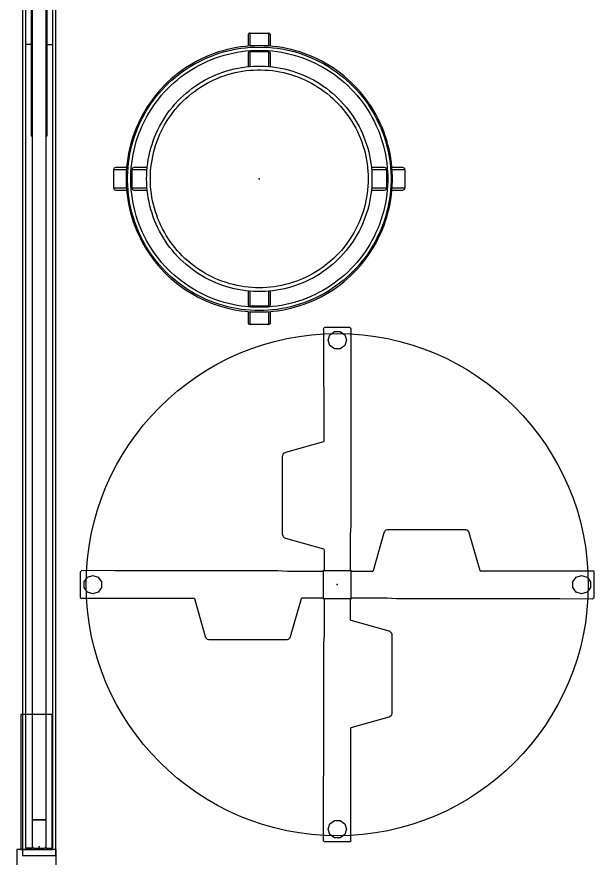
# Model space of a CAD drawing. Header units: inches. Extents: x 0 to 1034, y 3 to 471.
# Drawn here: x 0.1 to 34.6, y 212 to 262.2 of the extents above; entities that cross this region are included whole.
import ezdxf

# ---------------------------------------------------------------- set-up
doc = ezdxf.new("R2010")
doc.units = ezdxf.units.IN
doc.header["$MEASUREMENT"] = 0
for name, color, linetype in [('SEAT', 5, 'Continuous'), ('STRUCTURE', 7, 'Continuous'), ('TABLE', 6, 'Continuous'), ('TILE', 3, 'Continuous')]:
    doc.layers.add(name, color=color, linetype=linetype)

# ---------------------------------------------------------------- blocks, each defined once
blk = doc.blocks.new('7mn400_pnws16honbeype_0p')
at = {"layer": 'STRUCTURE'}
for p, q in [((191.818, 1), (-0.526, 1)), ((191.818, -1), (191.818, 1)), ((-0.526, -1), (191.818, -1))]:
    blk.add_line(p, q, dxfattribs=at)
blk.add_point((191.292, 0), dxfattribs=at)
blk = doc.blocks.new('7mn500_16ho_0p')
at = {"layer": 'STRUCTURE'}
for p, q in [((0.037, 0.378), (0, 0.289)), ((0, 0.289), (0, -0.289)), ((0.127, 0.416), (0.037, 0.378)), ((1.701, 0.416), (0.127, 0.416)), ((1.701, -0.416), (1.701, 0.416)), ((1.701, 0.416), (1.701, -0.416)), ((94.466, 0.416), (1.701, 0.416)), ((42.56, 0.481), (42.56, 0.416)), ((53.333, 0.481), (42.56, 0.481)), ((42.56, 0.416), (53.333, 0.416)), ((0, -0.289), (0.037, -0.378)), ((0.037, -0.378), (0.127, -0.416)), ((0.127, -0.416), (1.701, -0.416)), ((1.701, -0.416), (94.466, -0.416)), ((42.56, -0.416), (42.56, -0.481)), ((53.333, -0.416), (42.56, -0.416)), ((42.56, -0.481), (53.333, -0.481))]:
    blk.add_line(p, q, dxfattribs=at)
blk.add_point((0, 0), dxfattribs=at)
blk = doc.blocks.new('7mn510_16fhonr_0p')
at = {"layer": 'TILE'}
for p, q in [((0, -0.4156), (0, -0.7906)), ((0, -0.4156), (96, -0.4156)), ((48, -0.4156), (48, -0.7906)), ((96, -0.4156), (96, -0.7906)), ((96, -0.7906), (0, -0.7906))]:
    blk.add_line(p, q, dxfattribs=at)
for p in [(0, 0), (96, -0.0005)]:
    blk.add_point(p, dxfattribs=at)
blk = doc.blocks.new('7mn300_3sl_0p')
at = {"layer": 'STRUCTURE'}
for p, q in [((-10.047, 0.239), (-10.047, 2.111)), ((-10.047, 2.111), (-1.976, 2.111)), ((-1.976, 2.35), (-1.976, 0)), ((1.953, 2.35), (-1.976, 2.35)), ((-1.976, 2.111), (-1.976, 0.239)), ((1.953, 0), (1.953, 2.35)), ((1.953, 2.111), (1.953, 0.239)), ((10.024, 2.111), (1.953, 2.111)), ((10.024, 0.239), (10.024, 2.111)), ((-1.976, 0.239), (-10.047, 0.239)), ((-1.976, 0), (1.953, 0)), ((-0.984, 0), (-0.984, -8.225)), ((0.984, 0), (-0.984, 0)), ((-0.984, 0), (-0.984, -8.225)), ((0.984, 0), (-0.984, 0)), ((0.984, -8.225), (0.984, 0)), ((0.984, -8.225), (0.984, 0)), ((1.953, 0.239), (10.024, 0.239)), ((-0.984, -8.225), (0.984, -8.225)), ((-0.984, -8.225), (0.984, -8.225))]:
    blk.add_line(p, q, dxfattribs=at)
for p in [(-1.976, 1.175), (1.953, 1.175), (0, 0)]:
    blk.add_point(p, dxfattribs=at)
blk = doc.blocks.new('udt3cs_30wx_0p')
at = {"layer": 'TABLE'}
for p, q in [((-0.761, 15.352), (-0.836, 15.277)), ((-0.836, 15.277), (-0.814, 15.255)), ((-0.814, 15.255), (-0.813, 13.945)), ((0.719, 15.352), (-0.761, 15.352)), ((0.764, 15.352), (0.719, 15.352)), ((0.771, 15.345), (0.764, 15.352)), ((0.813, 15.302), (0.771, 15.345)), ((0.836, 15.277), (0.813, 15.302)), ((0.834, 13.292), (0.837, 15.256)), ((0.837, 15.256), (0.836, 15.277)), ((-0.813, 13.945), (-0.805, 9.67)), ((0.828, 9.576), (0.834, 13.292)), ((-0.805, 9.67), (-0.802, 8.554)), ((0.827, 7.878), (0.828, 9.576)), ((-0.802, 8.554), (-0.829, 8.535)), ((-0.829, 8.535), (-3.102, 7.89)), ((-3.278, 7.702), (-3.284, 7.649)), ((-3.284, 7.649), (-3.284, 3.141)), ((-3.255, 7.766), (-3.278, 7.702)), ((-3.227, 7.808), (-3.255, 7.766)), ((-3.163, 7.863), (-3.227, 7.808)), ((-3.102, 7.89), (-3.163, 7.863)), ((0.824, 5.082), (0.827, 7.878)), ((0.821, 3.55), (0.824, 5.082)), ((0.787, 2.978), (0.821, 3.55)), ((-3.284, 3.141), (-3.284, 3.027)), ((-3.284, 3.027), (-3.278, 2.975)), ((2.786, 3.101), (2.14, 0.828)), ((2.813, 3.163), (2.786, 3.101)), ((2.868, 3.226), (2.813, 3.163)), ((2.91, 3.254), (2.868, 3.226)), ((2.974, 3.277), (2.91, 3.254)), ((3.026, 3.283), (2.974, 3.277)), ((3.14, 3.283), (3.026, 3.283)), ((7.649, 3.283), (3.14, 3.283)), ((7.701, 3.277), (7.649, 3.283)), ((7.765, 3.254), (7.701, 3.277)), ((7.807, 3.226), (7.765, 3.254)), ((7.862, 3.163), (7.807, 3.226)), ((7.889, 3.101), (7.862, 3.163)), ((8.535, 0.828), (7.889, 3.101)), ((-3.278, 2.975), (-3.255, 2.91)), ((-3.255, 2.91), (-3.227, 2.869)), ((-3.227, 2.869), (-3.163, 2.813)), ((-3.163, 2.813), (-3.102, 2.787)), ((-3.102, 2.787), (-0.829, 2.141)), ((0.786, 1.928), (0.787, 2.978)), ((-0.829, 2.141), (-0.795, 2.116)), ((-0.795, 2.116), (-0.786, 2.087)), ((-0.786, 2.087), (-0.787, 1.074)), ((0.786, 1.551), (0.786, 1.928)), ((0.786, 1.406), (0.786, 1.551)), ((-0.787, 1.074), (-0.788, 0.851)), ((0.788, 1.221), (0.786, 1.406)), ((0.788, 0.852), (0.788, 1.221)), ((-15.346, 0.772), (-15.353, 0.765)), ((-15.353, 0.765), (-15.353, 0.72)), ((-15.353, 0.72), (-15.353, -0.76)), ((-15.303, 0.813), (-15.346, 0.772)), ((-15.278, 0.837), (-15.303, 0.813)), ((-15.256, 0.838), (-15.278, 0.837)), ((-13.293, 0.835), (-15.256, 0.838)), ((-9.576, 0.829), (-13.293, 0.835)), ((-7.879, 0.828), (-9.576, 0.829)), ((-5.083, 0.824), (-7.879, 0.828)), ((-3.55, 0.822), (-5.083, 0.824)), ((-2.979, 0.787), (-3.55, 0.822)), ((-1.928, 0.787), (-2.979, 0.787)), ((-1.552, 0.786), (-1.928, 0.787)), ((-1.406, 0.786), (-1.552, 0.786)), ((-1.222, 0.789), (-1.406, 0.786)), ((-0.853, 0.789), (-1.222, 0.789)), ((-0.822, 0.851), (-0.853, 0.82)), ((-0.853, 0.82), (-0.853, 0.789)), ((-0.788, 0.851), (-0.822, 0.851)), ((0.819, 0.853), (0.788, 0.852)), ((0.85, 0.821), (0.819, 0.853)), ((0.85, 0.787), (0.85, 0.821)), ((1.073, 0.786), (0.85, 0.787)), ((2.086, 0.785), (1.073, 0.786)), ((2.116, 0.794), (2.086, 0.785)), ((2.14, 0.828), (2.116, 0.794)), ((8.553, 0.801), (8.535, 0.828)), ((9.67, 0.804), (8.553, 0.801)), ((13.944, 0.812), (9.67, 0.804)), ((15.255, 0.813), (13.944, 0.812)), ((15.277, 0.835), (15.255, 0.813)), ((15.352, 0.76), (15.277, 0.835)), ((15.352, -0.72), (15.352, 0.76)), ((-15.353, -0.76), (-15.278, -0.835)), ((-15.278, -0.835), (-15.256, -0.813)), ((-15.256, -0.813), (-13.945, -0.812)), ((-13.945, -0.812), (-9.671, -0.804)), ((-9.671, -0.804), (-8.554, -0.801)), ((-8.554, -0.801), (-8.536, -0.828)), ((-8.536, -0.828), (-7.891, -3.101)), ((-2.787, -3.101), (-2.142, -0.828)), ((-2.142, -0.828), (-2.117, -0.794)), ((-2.117, -0.794), (-2.088, -0.785)), ((-2.088, -0.785), (-1.075, -0.786)), ((-1.075, -0.786), (-0.852, -0.787)), ((-0.852, -0.787), (-0.852, -0.821)), ((-0.852, -0.821), (-0.821, -0.853)), ((-0.821, -0.853), (-0.79, -0.852)), ((-0.79, -0.852), (-0.79, -1.221)), ((0.786, -0.851), (0.821, -0.851)), ((0.786, -1.074), (0.786, -0.851)), ((0.821, -0.851), (0.852, -0.82)), ((0.852, -0.789), (1.22, -0.789)), ((0.852, -0.82), (0.852, -0.789)), ((1.22, -0.789), (1.405, -0.786)), ((1.405, -0.786), (1.55, -0.786)), ((1.55, -0.786), (1.927, -0.787)), ((1.927, -0.787), (2.977, -0.787)), ((2.977, -0.787), (3.549, -0.822)), ((3.549, -0.822), (5.081, -0.824)), ((5.081, -0.824), (7.877, -0.828)), ((7.877, -0.828), (9.575, -0.829)), ((9.575, -0.829), (13.291, -0.835)), ((13.291, -0.835), (15.255, -0.838)), ((15.255, -0.838), (15.276, -0.837)), ((15.276, -0.837), (15.301, -0.813)), ((15.301, -0.813), (15.344, -0.772)), ((15.344, -0.772), (15.352, -0.765)), ((15.352, -0.765), (15.352, -0.72)), ((-0.79, -1.221), (-0.787, -1.406)), ((-0.787, -1.406), (-0.787, -1.551)), ((0.784, -2.087), (0.786, -1.074)), ((-0.787, -1.551), (-0.788, -1.928)), ((-0.788, -1.928), (-0.788, -2.978)), ((0.793, -2.116), (0.784, -2.087)), ((0.828, -2.141), (0.793, -2.116)), ((3.1, -2.787), (0.828, -2.141)), ((-0.788, -2.978), (-0.822, -3.55)), ((3.162, -2.813), (3.1, -2.787)), ((3.225, -2.869), (3.162, -2.813)), ((3.253, -2.91), (3.225, -2.869)), ((3.277, -2.975), (3.253, -2.91)), ((3.282, -3.027), (3.277, -2.975)), ((-7.891, -3.101), (-7.864, -3.163)), ((-7.864, -3.163), (-7.809, -3.226)), ((-7.809, -3.226), (-7.767, -3.254)), ((-7.767, -3.254), (-7.703, -3.277)), ((-7.703, -3.277), (-7.65, -3.283)), ((-7.65, -3.283), (-3.141, -3.283)), ((-3.141, -3.283), (-3.028, -3.283)), ((-3.028, -3.283), (-2.976, -3.277)), ((-2.976, -3.277), (-2.911, -3.254)), ((-2.911, -3.254), (-2.869, -3.226)), ((-2.869, -3.226), (-2.814, -3.163)), ((-2.814, -3.163), (-2.787, -3.101)), ((3.282, -3.141), (3.282, -3.027)), ((3.282, -7.649), (3.282, -3.141)), ((-0.822, -3.55), (-0.825, -5.082)), ((-0.825, -5.082), (-0.829, -7.878)), ((-0.829, -7.878), (-0.83, -9.576)), ((0.828, -8.535), (3.1, -7.89)), ((3.1, -7.89), (3.162, -7.863)), ((3.162, -7.863), (3.225, -7.808)), ((3.225, -7.808), (3.253, -7.766)), ((3.253, -7.766), (3.277, -7.702)), ((3.277, -7.702), (3.282, -7.649)), ((0.801, -8.554), (0.828, -8.535)), ((0.803, -9.67), (0.801, -8.554)), ((-0.83, -9.576), (-0.836, -13.292)), ((0.811, -13.945), (0.803, -9.67)), ((-0.836, -13.292), (-0.838, -15.256)), ((0.813, -15.255), (0.811, -13.945)), ((-0.838, -15.256), (-0.838, -15.277)), ((-0.838, -15.277), (-0.814, -15.302)), ((-0.814, -15.302), (-0.773, -15.345)), ((-0.773, -15.345), (-0.765, -15.352)), ((-0.765, -15.352), (-0.72, -15.352)), ((-0.72, -15.352), (0.76, -15.352)), ((0.76, -15.352), (0.835, -15.277)), ((0.835, -15.277), (0.813, -15.255))]:
    blk.add_line(p, q, dxfattribs=at)
for points in [[(0.171, 14.079), (-0.167, 14.08), (-0.444, 14.279), (-0.55, 14.604), (-0.444, 14.927), (-0.17, 15.124), (0.17, 15.125), (0.447, 14.926), (0.55, 14.603), (0.446, 14.278), (0.171, 14.079)], [(-14.08, 0.172), (-14.081, -0.167), (-14.28, -0.443), (-14.605, -0.549), (-14.927, -0.443), (-15.125, -0.169), (-15.126, 0.171), (-14.927, 0.448), (-14.604, 0.551), (-14.279, 0.447), (-14.08, 0.172)], [(14.079, -0.172), (14.079, 0.167), (14.278, 0.443), (14.603, 0.549), (14.926, 0.443), (15.124, 0.169), (15.125, -0.171), (14.925, -0.448), (14.602, -0.551), (14.277, -0.447), (14.079, -0.172)], [(-0.173, -14.079), (0.166, -14.08), (0.443, -14.279), (0.548, -14.604), (0.443, -14.927), (0.169, -15.124), (-0.172, -15.125), (-0.448, -14.926), (-0.551, -14.603), (-0.448, -14.278), (-0.173, -14.079)]]:
    blk.add_lwpolyline(points, dxfattribs=at)
blk.add_lwpolyline([(0.819, -0.851), (-0.821, -0.851), (-0.821, 0.851), (0.819, 0.851)], close=True, dxfattribs=at)
blk.add_circle((0, 0), 15, dxfattribs=at)
blk.add_point((0, 0), dxfattribs=at)
blk = doc.blocks.new('3revh_0p')
at = {"layer": 'SEAT'}
for p, q in [((-0.669, 8.579), (-0.669, 7.928)), ((-0.551, 7.937), (-0.551, 8.698)), ((-0.551, 8.698), (0.551, 8.698)), ((0.551, 8.698), (0.551, 7.937)), ((0.669, 7.928), (0.669, 8.579)), ((-2.432, 7.575), (-2.692, 7.486)), ((-2.169, 7.654), (-2.432, 7.575)), ((-2.407, 7.496), (-2.147, 7.575)), ((-1.904, 7.725), (-2.169, 7.654)), ((-2.147, 7.575), (-1.884, 7.644)), ((-1.636, 7.786), (-1.904, 7.725)), ((-1.884, 7.644), (-1.619, 7.705)), ((-1.366, 7.838), (-1.636, 7.786)), ((-1.619, 7.705), (-1.352, 7.756)), ((-1.579, 7.513), (-1.319, 7.563)), ((-1.095, 7.88), (-1.366, 7.838)), ((-1.352, 7.756), (-1.084, 7.798)), ((-1.319, 7.563), (-1.057, 7.604)), ((-0.823, 7.913), (-1.095, 7.88)), ((-1.084, 7.798), (-0.814, 7.831)), ((-1.057, 7.604), (-0.794, 7.636)), ((-0.549, 7.937), (-0.823, 7.913)), ((-0.814, 7.831), (-0.543, 7.854)), ((-0.794, 7.636), (-0.53, 7.659)), ((-0.551, 6.71), (-0.551, 7.605)), ((-0.551, 7.605), (0.551, 7.605)), ((-0.275, 7.951), (-0.549, 7.937)), ((-0.543, 7.854), (-0.272, 7.868)), ((-0.53, 7.659), (-0.265, 7.673)), ((0, 7.956), (-0.275, 7.951)), ((-0.272, 7.868), (0, 7.873)), ((-0.265, 7.673), (0, 7.677)), ((0.275, 7.951), (0, 7.956)), ((0, 7.873), (0.272, 7.868)), ((0, 7.677), (0.265, 7.673)), ((0.265, 7.673), (0.53, 7.659)), ((0.272, 7.868), (0.543, 7.854)), ((0.549, 7.937), (0.275, 7.951)), ((0.53, 7.659), (0.794, 7.636)), ((0.543, 7.854), (0.814, 7.831)), ((0.823, 7.913), (0.549, 7.937)), ((0.551, 7.605), (0.551, 6.71)), ((0.794, 7.636), (1.057, 7.604)), ((0.814, 7.831), (1.084, 7.798)), ((1.095, 7.88), (0.823, 7.913)), ((1.057, 7.604), (1.319, 7.563)), ((1.084, 7.798), (1.352, 7.756)), ((1.366, 7.838), (1.095, 7.88)), ((1.319, 7.563), (1.579, 7.513)), ((1.352, 7.756), (1.619, 7.705)), ((1.636, 7.786), (1.366, 7.838)), ((1.619, 7.705), (1.884, 7.644)), ((1.904, 7.725), (1.636, 7.786)), ((1.884, 7.644), (2.147, 7.575)), ((2.169, 7.654), (1.904, 7.725)), ((2.147, 7.575), (2.407, 7.496)), ((2.432, 7.575), (2.169, 7.654)), ((2.692, 7.486), (2.432, 7.575)), ((-3.697, 7.045), (-3.938, 6.913)), ((-3.452, 7.168), (-3.697, 7.045)), ((-3.659, 6.971), (-3.416, 7.093)), ((-3.202, 7.283), (-3.452, 7.168)), ((-3.416, 7.093), (-3.169, 7.207)), ((-2.949, 7.389), (-3.202, 7.283)), ((-3.169, 7.207), (-2.918, 7.312)), ((-3.09, 7.028), (-2.846, 7.13)), ((-2.692, 7.486), (-2.949, 7.389)), ((-2.918, 7.312), (-2.664, 7.408)), ((-2.846, 7.13), (-2.598, 7.224)), ((-2.664, 7.408), (-2.407, 7.496)), ((-2.598, 7.224), (-2.347, 7.31)), ((-2.347, 7.31), (-2.093, 7.386)), ((-2.093, 7.386), (-1.837, 7.454)), ((-1.837, 7.454), (-1.579, 7.513)), ((-0.669, 7.486), (-0.669, 6.699)), ((0.669, 6.699), (0.669, 7.486)), ((1.579, 7.513), (1.837, 7.454)), ((1.837, 7.454), (2.093, 7.386)), ((2.093, 7.386), (2.347, 7.31)), ((2.347, 7.31), (2.598, 7.224)), ((2.407, 7.496), (2.664, 7.408)), ((2.598, 7.224), (2.846, 7.13)), ((2.664, 7.408), (2.918, 7.312)), ((2.949, 7.389), (2.692, 7.486)), ((2.846, 7.13), (3.09, 7.028)), ((2.918, 7.312), (3.169, 7.207)), ((3.202, 7.283), (2.949, 7.389)), ((3.169, 7.207), (3.416, 7.093)), ((3.452, 7.168), (3.202, 7.283)), ((3.416, 7.093), (3.659, 6.971)), ((3.697, 7.045), (3.452, 7.168)), ((3.938, 6.913), (3.697, 7.045)), ((-4.406, 6.625), (-4.632, 6.469)), ((-4.584, 6.401), (-4.36, 6.556)), ((-4.174, 6.773), (-4.406, 6.625)), ((-4.36, 6.556), (-4.131, 6.702)), ((-4.251, 6.393), (-4.028, 6.535)), ((-3.938, 6.913), (-4.174, 6.773)), ((-4.131, 6.702), (-3.897, 6.841)), ((-4.028, 6.535), (-3.8, 6.671)), ((-3.897, 6.841), (-3.659, 6.971)), ((-3.8, 6.671), (-3.568, 6.798)), ((-3.568, 6.798), (-3.331, 6.917)), ((-3.331, 6.917), (-3.09, 7.028)), ((-1.724, 6.508), (-1.498, 6.563)), ((-1.498, 6.563), (-1.271, 6.611)), ((-1.271, 6.611), (-1.042, 6.651)), ((-1.042, 6.651), (-0.811, 6.683)), ((-0.811, 6.683), (-0.58, 6.707)), ((-0.58, 6.707), (-0.348, 6.723)), ((-0.348, 6.723), (-0.116, 6.731)), ((-0.116, 6.731), (0.116, 6.731)), ((0.116, 6.731), (0.348, 6.723)), ((0.348, 6.723), (0.58, 6.707)), ((0.58, 6.707), (0.811, 6.683)), ((0.811, 6.683), (1.042, 6.651)), ((1.042, 6.651), (1.271, 6.611)), ((1.271, 6.611), (1.498, 6.563)), ((1.498, 6.563), (1.724, 6.508)), ((3.09, 7.028), (3.331, 6.917)), ((3.331, 6.917), (3.568, 6.798)), ((3.568, 6.798), (3.8, 6.671)), ((3.659, 6.971), (3.897, 6.841)), ((3.8, 6.671), (4.028, 6.535)), ((3.897, 6.841), (4.131, 6.702)), ((4.174, 6.773), (3.938, 6.913)), ((4.028, 6.535), (4.251, 6.393)), ((4.131, 6.702), (4.36, 6.556)), ((4.406, 6.625), (4.174, 6.773)), ((4.36, 6.556), (4.584, 6.401)), ((4.632, 6.469), (4.406, 6.625)), ((-5.067, 6.134), (-5.276, 5.955)), ((-5.221, 5.893), (-5.014, 6.07)), ((-4.852, 6.305), (-5.067, 6.134)), ((-5.014, 6.07), (-4.802, 6.239)), ((-4.89, 5.919), (-4.682, 6.084)), ((-4.632, 6.469), (-4.852, 6.305)), ((-4.802, 6.239), (-4.584, 6.401)), ((-4.682, 6.084), (-4.47, 6.242)), ((-4.47, 6.242), (-4.251, 6.393)), ((-3.025, 6.014), (-2.816, 6.115)), ((-2.816, 6.115), (-2.603, 6.209)), ((-2.603, 6.209), (-2.387, 6.295)), ((-2.516, 6.001), (-2.307, 6.084)), ((-2.387, 6.295), (-2.169, 6.373)), ((-2.307, 6.084), (-2.096, 6.16)), ((-2.169, 6.373), (-1.947, 6.445)), ((-2.096, 6.16), (-1.882, 6.229)), ((-1.947, 6.445), (-1.724, 6.508)), ((-1.882, 6.229), (-1.666, 6.29)), ((-1.666, 6.29), (-1.448, 6.344)), ((-1.448, 6.344), (-1.228, 6.39)), ((-1.228, 6.39), (-1.007, 6.429)), ((-1.007, 6.429), (-0.784, 6.46)), ((-0.784, 6.46), (-0.561, 6.483)), ((-0.561, 6.483), (-0.337, 6.498)), ((-0.337, 6.498), (-0.112, 6.506)), ((-0.112, 6.506), (0.112, 6.506)), ((0.112, 6.506), (0.337, 6.498)), ((0.337, 6.498), (0.561, 6.483)), ((0.561, 6.483), (0.784, 6.46)), ((0.784, 6.46), (1.007, 6.429)), ((1.007, 6.429), (1.228, 6.39)), ((1.228, 6.39), (1.448, 6.344)), ((1.448, 6.344), (1.666, 6.29)), ((1.666, 6.29), (1.882, 6.229)), ((1.724, 6.508), (1.947, 6.445)), ((1.882, 6.229), (2.096, 6.16)), ((1.947, 6.445), (2.169, 6.373)), ((2.096, 6.16), (2.307, 6.084)), ((2.169, 6.373), (2.387, 6.295)), ((2.307, 6.084), (2.516, 6.001)), ((2.387, 6.295), (2.603, 6.209)), ((2.603, 6.209), (2.816, 6.115)), ((2.816, 6.115), (3.025, 6.014)), ((4.251, 6.393), (4.47, 6.242)), ((4.47, 6.242), (4.682, 6.084)), ((4.584, 6.401), (4.802, 6.239)), ((4.852, 6.305), (4.632, 6.469)), ((4.682, 6.084), (4.89, 5.919)), ((4.802, 6.239), (5.014, 6.07)), ((5.067, 6.134), (4.852, 6.305)), ((5.014, 6.07), (5.221, 5.893)), ((5.276, 5.955), (5.067, 6.134)), ((-5.674, 5.577), (-5.863, 5.378)), ((-5.478, 5.769), (-5.674, 5.577)), ((-5.615, 5.519), (-5.421, 5.709)), ((-5.276, 5.955), (-5.478, 5.769)), ((-5.475, 5.382), (-5.286, 5.567)), ((-5.421, 5.709), (-5.221, 5.893)), ((-5.286, 5.567), (-5.091, 5.746)), ((-5.091, 5.746), (-4.89, 5.919)), ((-4.013, 5.405), (-3.824, 5.541)), ((-3.824, 5.541), (-3.631, 5.669)), ((-3.631, 5.669), (-3.433, 5.791)), ((-3.509, 5.48), (-3.318, 5.597)), ((-3.433, 5.791), (-3.231, 5.906)), ((-3.318, 5.597), (-3.123, 5.709)), ((-3.231, 5.906), (-3.025, 6.014)), ((-3.123, 5.709), (-2.924, 5.813)), ((-2.924, 5.813), (-2.722, 5.91)), ((-2.722, 5.91), (-2.516, 6.001)), ((2.516, 6.001), (2.722, 5.91)), ((2.722, 5.91), (2.924, 5.813)), ((2.924, 5.813), (3.123, 5.709)), ((3.025, 6.014), (3.231, 5.906)), ((3.123, 5.709), (3.318, 5.597)), ((3.231, 5.906), (3.433, 5.791)), ((3.318, 5.597), (3.509, 5.48)), ((3.433, 5.791), (3.631, 5.669)), ((3.631, 5.669), (3.824, 5.541)), ((3.824, 5.541), (4.013, 5.405)), ((4.89, 5.919), (5.091, 5.746)), ((5.091, 5.746), (5.286, 5.567)), ((5.221, 5.893), (5.421, 5.709)), ((5.478, 5.769), (5.276, 5.955)), ((5.286, 5.567), (5.475, 5.382)), ((5.421, 5.709), (5.615, 5.519)), ((5.674, 5.577), (5.478, 5.769)), ((5.863, 5.378), (5.674, 5.577)), ((-6.045, 5.172), (-6.22, 4.96)), ((-6.155, 4.909), (-5.982, 5.118)), ((-5.863, 5.378), (-6.045, 5.172)), ((-5.982, 5.118), (-5.802, 5.322)), ((-5.833, 4.991), (-5.658, 5.189)), ((-5.802, 5.322), (-5.615, 5.519)), ((-5.658, 5.189), (-5.475, 5.382)), ((-4.551, 4.961), (-4.377, 5.115)), ((-4.377, 5.115), (-4.198, 5.264)), ((-4.23, 4.944), (-4.057, 5.087)), ((-4.198, 5.264), (-4.013, 5.405)), ((-4.057, 5.087), (-3.879, 5.224)), ((-3.879, 5.224), (-3.696, 5.355)), ((-3.696, 5.355), (-3.509, 5.48)), ((3.509, 5.48), (3.696, 5.355)), ((3.696, 5.355), (3.879, 5.224)), ((3.879, 5.224), (4.057, 5.087)), ((4.013, 5.405), (4.198, 5.264)), ((4.057, 5.087), (4.23, 4.944)), ((4.198, 5.264), (4.377, 5.115)), ((4.377, 5.115), (4.551, 4.961)), ((5.475, 5.382), (5.658, 5.189)), ((5.615, 5.519), (5.802, 5.322)), ((5.658, 5.189), (5.833, 4.991)), ((5.802, 5.322), (5.982, 5.118)), ((6.045, 5.172), (5.863, 5.378)), ((5.982, 5.118), (6.155, 4.909)), ((6.22, 4.96), (6.045, 5.172)), ((-6.388, 4.743), (-6.547, 4.519)), ((-6.479, 4.472), (-6.321, 4.693)), ((-6.22, 4.96), (-6.388, 4.743)), ((-6.321, 4.693), (-6.155, 4.909)), ((-6.318, 4.361), (-6.164, 4.577)), ((-6.164, 4.577), (-6.002, 4.787)), ((-6.002, 4.787), (-5.833, 4.991)), ((-5.039, 4.464), (-4.882, 4.636)), ((-4.882, 4.636), (-4.719, 4.801)), ((-4.719, 4.801), (-4.551, 4.961)), ((-4.719, 4.48), (-4.561, 4.641)), ((-4.561, 4.641), (-4.398, 4.795)), ((-4.398, 4.795), (-4.23, 4.944)), ((4.23, 4.944), (4.398, 4.795)), ((4.398, 4.795), (4.561, 4.641)), ((4.551, 4.961), (4.719, 4.801)), ((4.561, 4.641), (4.719, 4.48)), ((4.719, 4.801), (4.882, 4.636)), ((4.882, 4.636), (5.039, 4.464)), ((5.833, 4.991), (6.002, 4.787)), ((6.002, 4.787), (6.164, 4.577)), ((6.155, 4.909), (6.321, 4.693)), ((6.164, 4.577), (6.318, 4.361)), ((6.388, 4.743), (6.22, 4.96)), ((6.321, 4.693), (6.479, 4.472)), ((6.547, 4.519), (6.388, 4.743)), ((-6.844, 4.057), (-6.98, 3.818)), ((-6.7, 4.291), (-6.844, 4.057)), ((-6.772, 4.015), (-6.63, 4.246)), ((-6.547, 4.519), (-6.7, 4.291)), ((-6.63, 4.246), (-6.479, 4.472)), ((-6.604, 3.915), (-6.465, 4.14)), ((-6.465, 4.14), (-6.318, 4.361)), ((-5.474, 3.919), (-5.335, 4.106)), ((-5.335, 4.106), (-5.19, 4.288)), ((-5.19, 4.288), (-5.039, 4.464)), ((-5.157, 3.969), (-5.017, 4.144)), ((-5.017, 4.144), (-4.871, 4.315)), ((-4.871, 4.315), (-4.719, 4.48)), ((4.719, 4.48), (4.871, 4.315)), ((4.871, 4.315), (5.017, 4.144)), ((5.017, 4.144), (5.157, 3.969)), ((5.039, 4.464), (5.19, 4.288)), ((5.19, 4.288), (5.335, 4.106)), ((5.335, 4.106), (5.474, 3.919)), ((6.318, 4.361), (6.465, 4.14)), ((6.465, 4.14), (6.604, 3.915)), ((6.479, 4.472), (6.63, 4.246)), ((6.7, 4.291), (6.547, 4.519)), ((6.63, 4.246), (6.772, 4.015)), ((6.844, 4.057), (6.7, 4.291)), ((6.98, 3.818), (6.844, 4.057)), ((-7.107, 3.575), (-7.226, 3.328)), ((-7.151, 3.293), (-7.033, 3.538)), ((-6.98, 3.818), (-7.107, 3.575)), ((-7.033, 3.538), (-6.907, 3.779)), ((-6.907, 3.779), (-6.772, 4.015)), ((-6.858, 3.45), (-6.735, 3.685)), ((-6.735, 3.685), (-6.604, 3.915)), ((-5.85, 3.333), (-5.731, 3.532)), ((-5.731, 3.532), (-5.606, 3.728)), ((-5.606, 3.728), (-5.474, 3.919)), ((-5.539, 3.414), (-5.418, 3.603)), ((-5.418, 3.603), (-5.291, 3.788)), ((-5.291, 3.788), (-5.157, 3.969)), ((5.157, 3.969), (5.291, 3.788)), ((5.291, 3.788), (5.418, 3.603)), ((5.418, 3.603), (5.539, 3.414)), ((5.474, 3.919), (5.606, 3.728)), ((5.606, 3.728), (5.731, 3.532)), ((5.731, 3.532), (5.85, 3.333)), ((6.604, 3.915), (6.735, 3.685)), ((6.735, 3.685), (6.858, 3.45)), ((6.772, 4.015), (6.907, 3.779)), ((6.907, 3.779), (7.033, 3.538)), ((7.107, 3.575), (6.98, 3.818)), ((7.033, 3.538), (7.151, 3.293)), ((7.226, 3.328), (7.107, 3.575)), ((-7.337, 3.076), (-7.439, 2.821)), ((-7.361, 2.792), (-7.261, 3.044)), ((-7.226, 3.328), (-7.337, 3.076)), ((-7.261, 3.044), (-7.151, 3.293)), ((-7.08, 2.969), (-6.973, 3.211)), ((-6.973, 3.211), (-6.858, 3.45)), ((-6.066, 2.921), (-5.961, 3.129)), ((-5.961, 3.129), (-5.85, 3.333)), ((-5.863, 2.823), (-5.762, 3.024)), ((-5.762, 3.024), (-5.654, 3.221)), ((-5.654, 3.221), (-5.539, 3.414)), ((5.539, 3.414), (5.654, 3.221)), ((5.654, 3.221), (5.762, 3.024)), ((5.762, 3.024), (5.863, 2.823)), ((5.85, 3.333), (5.961, 3.129)), ((5.961, 3.129), (6.066, 2.921)), ((6.858, 3.45), (6.973, 3.211)), ((6.973, 3.211), (7.08, 2.969)), ((7.151, 3.293), (7.261, 3.044)), ((7.337, 3.076), (7.226, 3.328)), ((7.261, 3.044), (7.361, 2.792)), ((7.439, 2.821), (7.337, 3.076)), ((-7.532, 2.563), (-7.616, 2.301)), ((-7.536, 2.277), (-7.453, 2.536)), ((-7.439, 2.821), (-7.532, 2.563)), ((-7.453, 2.536), (-7.361, 2.792)), ((-7.268, 2.473), (-7.178, 2.722)), ((-7.178, 2.722), (-7.08, 2.969)), ((-6.253, 2.496), (-6.163, 2.71)), ((-6.163, 2.71), (-6.066, 2.921)), ((-6.043, 2.412), (-5.957, 2.619)), ((-5.957, 2.619), (-5.863, 2.823)), ((5.863, 2.823), (5.957, 2.619)), ((5.957, 2.619), (6.043, 2.412)), ((6.066, 2.921), (6.163, 2.71)), ((6.163, 2.71), (6.253, 2.496)), ((7.08, 2.969), (7.178, 2.722)), ((7.178, 2.722), (7.268, 2.473)), ((7.361, 2.792), (7.453, 2.536)), ((7.532, 2.563), (7.439, 2.821)), ((7.453, 2.536), (7.536, 2.277)), ((7.616, 2.301), (7.532, 2.563)), ((-7.691, 2.037), (-7.756, 1.77)), ((-7.616, 2.301), (-7.691, 2.037)), ((-7.676, 1.752), (-7.611, 2.016)), ((-7.611, 2.016), (-7.536, 2.277)), ((-7.421, 1.966), (-7.349, 2.221)), ((-7.349, 2.221), (-7.268, 2.473)), ((-6.477, 1.836), (-6.41, 2.058)), ((-6.41, 2.058), (-6.335, 2.278)), ((-6.335, 2.278), (-6.253, 2.496)), ((-6.195, 1.989), (-6.123, 2.202)), ((-6.123, 2.202), (-6.043, 2.412)), ((6.043, 2.412), (6.123, 2.202)), ((6.123, 2.202), (6.195, 1.989)), ((6.253, 2.496), (6.335, 2.278)), ((6.335, 2.278), (6.41, 2.058)), ((6.41, 2.058), (6.477, 1.836)), ((7.268, 2.473), (7.349, 2.221)), ((7.349, 2.221), (7.421, 1.966)), ((7.536, 2.277), (7.611, 2.016)), ((7.611, 2.016), (7.676, 1.752)), ((7.691, 2.037), (7.616, 2.301)), ((7.756, 1.77), (7.691, 2.037)), ((-7.756, 1.77), (-7.813, 1.502)), ((-7.731, 1.486), (-7.676, 1.752)), ((-7.539, 1.449), (-7.485, 1.708)), ((-7.485, 1.708), (-7.421, 1.966)), ((-6.588, 1.385), (-6.537, 1.611)), ((-6.537, 1.611), (-6.477, 1.836)), ((-6.368, 1.338), (-6.318, 1.557)), ((-6.318, 1.557), (-6.26, 1.774)), ((-6.26, 1.774), (-6.195, 1.989)), ((6.195, 1.989), (6.26, 1.774)), ((6.26, 1.774), (6.318, 1.557)), ((6.318, 1.557), (6.368, 1.338)), ((6.477, 1.836), (6.537, 1.611)), ((6.537, 1.611), (6.588, 1.385)), ((7.421, 1.966), (7.485, 1.708)), ((7.485, 1.708), (7.539, 1.449)), ((7.676, 1.752), (7.731, 1.486)), ((7.813, 1.502), (7.756, 1.77)), ((-7.86, 1.231), (-7.898, 0.959)), ((-7.813, 1.502), (-7.86, 1.231)), ((-7.816, 0.949), (-7.778, 1.218)), ((-7.778, 1.218), (-7.731, 1.486)), ((-7.621, 0.925), (-7.585, 1.188)), ((-7.585, 1.188), (-7.539, 1.449)), ((-6.668, 0.927), (-6.632, 1.156)), ((-6.632, 1.156), (-6.588, 1.385)), ((-6.445, 0.896), (-6.41, 1.118)), ((-6.41, 1.118), (-6.368, 1.338)), ((6.368, 1.338), (6.41, 1.118)), ((6.41, 1.118), (6.445, 0.896)), ((6.588, 1.385), (6.632, 1.156)), ((6.632, 1.156), (6.668, 0.927)), ((7.539, 1.449), (7.585, 1.188)), ((7.585, 1.188), (7.621, 0.925)), ((7.731, 1.486), (7.778, 1.218)), ((7.778, 1.218), (7.816, 0.949)), ((7.86, 1.231), (7.813, 1.502)), ((7.898, 0.959), (7.86, 1.231)), ((-8.698, -0.551), (-8.698, 0.551)), ((-8.698, 0.551), (-7.937, 0.551)), ((-7.928, 0.669), (-8.579, 0.669)), ((-7.926, 0.686), (-7.945, 0.412)), ((-7.898, 0.959), (-7.926, 0.686)), ((-7.862, 0.408), (-7.844, 0.679)), ((-7.844, 0.679), (-7.816, 0.949)), ((-7.667, 0.397), (-7.649, 0.662)), ((-7.649, 0.662), (-7.621, 0.925)), ((-7.605, -0.551), (-7.605, 0.551)), ((-7.605, 0.551), (-6.71, 0.551)), ((-6.699, 0.669), (-7.486, 0.669)), ((-6.716, 0.464), (-6.696, 0.696)), ((-6.696, 0.696), (-6.668, 0.927)), ((-6.491, 0.449), (-6.472, 0.673)), ((-6.472, 0.673), (-6.445, 0.896)), ((6.445, 0.896), (6.472, 0.673)), ((6.472, 0.673), (6.491, 0.449)), ((6.668, 0.927), (6.696, 0.696)), ((6.696, 0.696), (6.716, 0.464)), ((7.486, 0.669), (6.699, 0.669)), ((6.71, 0.551), (7.605, 0.551)), ((7.605, 0.551), (7.605, -0.551)), ((7.621, 0.925), (7.649, 0.662)), ((7.649, 0.662), (7.667, 0.397)), ((7.816, 0.949), (7.844, 0.679)), ((7.844, 0.679), (7.862, 0.408)), ((7.926, 0.686), (7.898, 0.959)), ((7.945, 0.412), (7.926, 0.686)), ((8.579, 0.669), (7.928, 0.669)), ((7.937, 0.551), (8.698, 0.551)), ((8.698, 0.551), (8.698, -0.551)), ((-7.945, 0.412), (-7.955, 0.137)), ((-7.955, 0.137), (-7.955, -0.137)), ((-7.872, 0.136), (-7.862, 0.408)), ((-7.872, -0.136), (-7.872, 0.136)), ((-7.676, 0.133), (-7.667, 0.397)), ((-7.676, -0.133), (-7.676, 0.133)), ((-6.732, 0), (-6.728, 0.232)), ((-6.728, -0.232), (-6.732, 0)), ((-6.728, 0.232), (-6.716, 0.464)), ((-6.507, 0), (-6.503, 0.225)), ((-6.503, -0.222), (-6.507, 0)), ((-6.503, 0.225), (-6.491, 0.449)), ((6.491, 0.449), (6.503, 0.225)), ((6.503, 0.225), (6.507, 0)), ((6.507, 0), (6.503, -0.222)), ((6.716, 0.464), (6.728, 0.232)), ((6.728, 0.232), (6.732, 0)), ((6.732, 0), (6.728, -0.232)), ((7.667, 0.397), (7.676, 0.133)), ((7.676, 0.133), (7.676, -0.133)), ((7.862, 0.408), (7.872, 0.136)), ((7.872, 0.136), (7.872, -0.136)), ((7.955, 0.137), (7.945, 0.412)), ((7.955, -0.137), (7.955, 0.137)), ((-7.955, -0.137), (-7.945, -0.412)), ((-7.945, -0.412), (-7.926, -0.686)), ((-7.862, -0.408), (-7.872, -0.136)), ((-7.844, -0.679), (-7.862, -0.408)), ((-7.667, -0.397), (-7.676, -0.133)), ((-7.649, -0.662), (-7.667, -0.397)), ((-6.716, -0.464), (-6.728, -0.232)), ((-6.696, -0.696), (-6.716, -0.464)), ((-6.492, -0.444), (-6.503, -0.222)), ((-6.473, -0.665), (-6.492, -0.444)), ((6.492, -0.444), (6.473, -0.665)), ((6.503, -0.222), (6.492, -0.444)), ((6.716, -0.464), (6.696, -0.696)), ((6.728, -0.232), (6.716, -0.464)), ((7.667, -0.397), (7.649, -0.662)), ((7.676, -0.133), (7.667, -0.397)), ((7.862, -0.408), (7.844, -0.679)), ((7.872, -0.136), (7.862, -0.408)), ((7.926, -0.686), (7.945, -0.412)), ((7.945, -0.412), (7.955, -0.137)), ((-7.937, -0.551), (-8.698, -0.551)), ((-8.579, -0.669), (-7.928, -0.669)), ((-7.926, -0.686), (-7.898, -0.959)), ((-7.898, -0.959), (-7.86, -1.231)), ((-7.816, -0.949), (-7.844, -0.679)), ((-7.778, -1.218), (-7.816, -0.949)), ((-7.621, -0.925), (-7.649, -0.662)), ((-7.585, -1.188), (-7.621, -0.925)), ((-6.71, -0.551), (-7.605, -0.551)), ((-7.486, -0.669), (-6.699, -0.669)), ((-6.668, -0.927), (-6.696, -0.696)), ((-6.632, -1.156), (-6.668, -0.927)), ((-6.446, -0.886), (-6.473, -0.665)), ((-6.412, -1.106), (-6.446, -0.886)), ((6.446, -0.886), (6.412, -1.106)), ((6.473, -0.665), (6.446, -0.886)), ((6.668, -0.927), (6.632, -1.156)), ((6.696, -0.696), (6.668, -0.927)), ((6.699, -0.669), (7.486, -0.669)), ((7.605, -0.551), (6.71, -0.551)), ((7.621, -0.925), (7.585, -1.188)), ((7.649, -0.662), (7.621, -0.925)), ((7.816, -0.949), (7.778, -1.218)), ((7.844, -0.679), (7.816, -0.949)), ((7.86, -1.231), (7.898, -0.959)), ((7.898, -0.959), (7.926, -0.686)), ((7.928, -0.669), (8.579, -0.669)), ((8.698, -0.551), (7.937, -0.551)), ((-7.86, -1.231), (-7.813, -1.502)), ((-7.813, -1.502), (-7.756, -1.77)), ((-7.731, -1.486), (-7.778, -1.218)), ((-7.676, -1.752), (-7.731, -1.486)), ((-7.539, -1.449), (-7.585, -1.188)), ((-7.485, -1.708), (-7.539, -1.449)), ((-6.588, -1.385), (-6.632, -1.156)), ((-6.537, -1.611), (-6.588, -1.385)), ((-6.371, -1.324), (-6.412, -1.106)), ((-6.322, -1.541), (-6.371, -1.324)), ((6.371, -1.324), (6.322, -1.541)), ((6.412, -1.106), (6.371, -1.324)), ((6.588, -1.385), (6.537, -1.611)), ((6.632, -1.156), (6.588, -1.385)), ((7.539, -1.449), (7.485, -1.708)), ((7.585, -1.188), (7.539, -1.449)), ((7.731, -1.486), (7.676, -1.752)), ((7.778, -1.218), (7.731, -1.486)), ((7.756, -1.77), (7.813, -1.502)), ((7.813, -1.502), (7.86, -1.231)), ((-7.756, -1.77), (-7.691, -2.037)), ((-7.611, -2.016), (-7.676, -1.752)), ((-7.421, -1.966), (-7.485, -1.708)), ((-7.349, -2.221), (-7.421, -1.966)), ((-6.477, -1.836), (-6.537, -1.611)), ((-6.41, -2.058), (-6.477, -1.836)), ((-6.266, -1.756), (-6.322, -1.541)), ((-6.202, -1.968), (-6.266, -1.756)), ((-6.131, -2.179), (-6.202, -1.968)), ((6.202, -1.968), (6.131, -2.179)), ((6.266, -1.756), (6.202, -1.968)), ((6.322, -1.541), (6.266, -1.756)), ((6.477, -1.836), (6.41, -2.058)), ((6.537, -1.611), (6.477, -1.836)), ((7.421, -1.966), (7.349, -2.221)), ((7.485, -1.708), (7.421, -1.966)), ((7.676, -1.752), (7.611, -2.016)), ((7.691, -2.037), (7.756, -1.77)), ((-7.691, -2.037), (-7.616, -2.301)), ((-7.616, -2.301), (-7.532, -2.563)), ((-7.536, -2.277), (-7.611, -2.016)), ((-7.453, -2.536), (-7.536, -2.277)), ((-7.268, -2.473), (-7.349, -2.221)), ((-7.178, -2.722), (-7.268, -2.473)), ((-6.335, -2.278), (-6.41, -2.058)), ((-6.253, -2.496), (-6.335, -2.278)), ((-6.163, -2.71), (-6.253, -2.496)), ((-6.053, -2.387), (-6.131, -2.179)), ((-5.968, -2.592), (-6.053, -2.387)), ((6.053, -2.387), (5.968, -2.592)), ((6.131, -2.179), (6.053, -2.387)), ((6.253, -2.496), (6.163, -2.71)), ((6.335, -2.278), (6.253, -2.496)), ((6.41, -2.058), (6.335, -2.278)), ((7.268, -2.473), (7.178, -2.722)), ((7.349, -2.221), (7.268, -2.473)), ((7.536, -2.277), (7.453, -2.536)), ((7.532, -2.563), (7.616, -2.301)), ((7.611, -2.016), (7.536, -2.277)), ((7.616, -2.301), (7.691, -2.037)), ((-7.532, -2.563), (-7.439, -2.821)), ((-7.361, -2.792), (-7.453, -2.536)), ((-7.439, -2.821), (-7.337, -3.076)), ((-7.261, -3.044), (-7.361, -2.792)), ((-7.08, -2.969), (-7.178, -2.722)), ((-6.973, -3.211), (-7.08, -2.969)), ((-6.066, -2.921), (-6.163, -2.71)), ((-5.961, -3.129), (-6.066, -2.921)), ((-5.876, -2.795), (-5.968, -2.592)), ((-5.777, -2.994), (-5.876, -2.795)), ((-5.672, -3.189), (-5.777, -2.994)), ((5.777, -2.994), (5.672, -3.189)), ((5.876, -2.795), (5.777, -2.994)), ((5.968, -2.592), (5.876, -2.795)), ((6.066, -2.921), (5.961, -3.129)), ((6.163, -2.71), (6.066, -2.921)), ((7.08, -2.969), (6.973, -3.211)), ((7.178, -2.722), (7.08, -2.969)), ((7.361, -2.792), (7.261, -3.044)), ((7.337, -3.076), (7.439, -2.821)), ((7.453, -2.536), (7.361, -2.792)), ((7.439, -2.821), (7.532, -2.563)), ((-7.337, -3.076), (-7.226, -3.328)), ((-7.151, -3.293), (-7.261, -3.044)), ((-7.226, -3.328), (-7.107, -3.575)), ((-7.033, -3.538), (-7.151, -3.293)), ((-6.858, -3.45), (-6.973, -3.211)), ((-6.735, -3.685), (-6.858, -3.45)), ((-5.85, -3.333), (-5.961, -3.129)), ((-5.731, -3.532), (-5.85, -3.333)), ((-5.56, -3.381), (-5.672, -3.189)), ((-5.441, -3.569), (-5.56, -3.381)), ((5.56, -3.381), (5.441, -3.569)), ((5.672, -3.189), (5.56, -3.381)), ((5.85, -3.333), (5.731, -3.532)), ((5.961, -3.129), (5.85, -3.333)), ((6.858, -3.45), (6.735, -3.685)), ((6.973, -3.211), (6.858, -3.45)), ((7.151, -3.293), (7.033, -3.538)), ((7.107, -3.575), (7.226, -3.328)), ((7.261, -3.044), (7.151, -3.293)), ((7.226, -3.328), (7.337, -3.076)), ((-7.107, -3.575), (-6.98, -3.818)), ((-6.907, -3.779), (-7.033, -3.538)), ((-6.98, -3.818), (-6.844, -4.057)), ((-6.772, -4.015), (-6.907, -3.779)), ((-6.63, -4.246), (-6.772, -4.015)), ((-6.604, -3.915), (-6.735, -3.685)), ((-6.465, -4.14), (-6.604, -3.915)), ((-5.606, -3.728), (-5.731, -3.532)), ((-5.474, -3.919), (-5.606, -3.728)), ((-5.335, -4.106), (-5.474, -3.919)), ((-5.316, -3.752), (-5.441, -3.569)), ((-5.185, -3.932), (-5.316, -3.752)), ((-5.048, -4.106), (-5.185, -3.932)), ((5.185, -3.932), (5.048, -4.106)), ((5.316, -3.752), (5.185, -3.932)), ((5.441, -3.569), (5.316, -3.752)), ((5.474, -3.919), (5.335, -4.106)), ((5.606, -3.728), (5.474, -3.919)), ((5.731, -3.532), (5.606, -3.728)), ((6.604, -3.915), (6.465, -4.14)), ((6.735, -3.685), (6.604, -3.915)), ((6.772, -4.015), (6.63, -4.246)), ((6.907, -3.779), (6.772, -4.015)), ((6.844, -4.057), (6.98, -3.818)), ((7.033, -3.538), (6.907, -3.779)), ((6.98, -3.818), (7.107, -3.575)), ((-6.844, -4.057), (-6.7, -4.291)), ((-6.7, -4.291), (-6.547, -4.519)), ((-6.479, -4.472), (-6.63, -4.246)), ((-6.547, -4.519), (-6.388, -4.743)), ((-6.321, -4.693), (-6.479, -4.472)), ((-6.318, -4.361), (-6.465, -4.14)), ((-6.164, -4.577), (-6.318, -4.361)), ((-5.19, -4.288), (-5.335, -4.106)), ((-5.039, -4.464), (-5.19, -4.288)), ((-4.904, -4.276), (-5.048, -4.106)), ((-4.882, -4.636), (-5.039, -4.464)), ((-4.756, -4.441), (-4.904, -4.276)), ((-4.601, -4.601), (-4.756, -4.441)), ((4.756, -4.441), (4.601, -4.601)), ((4.904, -4.276), (4.756, -4.441)), ((5.039, -4.464), (4.882, -4.636)), ((5.048, -4.106), (4.904, -4.276)), ((5.19, -4.288), (5.039, -4.464)), ((5.335, -4.106), (5.19, -4.288)), ((6.318, -4.361), (6.164, -4.577)), ((6.465, -4.14), (6.318, -4.361)), ((6.479, -4.472), (6.321, -4.693)), ((6.388, -4.743), (6.547, -4.519)), ((6.63, -4.246), (6.479, -4.472)), ((6.547, -4.519), (6.7, -4.291)), ((6.7, -4.291), (6.844, -4.057)), ((-6.388, -4.743), (-6.22, -4.96)), ((-6.155, -4.909), (-6.321, -4.693)), ((-6.22, -4.96), (-6.045, -5.172)), ((-6.002, -4.787), (-6.164, -4.577)), ((-5.982, -5.118), (-6.155, -4.909)), ((-5.833, -4.991), (-6.002, -4.787)), ((-5.658, -5.189), (-5.833, -4.991)), ((-4.719, -4.801), (-4.882, -4.636)), ((-4.551, -4.961), (-4.719, -4.801)), ((-4.441, -4.756), (-4.601, -4.601)), ((-4.377, -5.115), (-4.551, -4.961)), ((-4.276, -4.904), (-4.441, -4.756)), ((-4.106, -5.048), (-4.276, -4.904)), ((4.276, -4.904), (4.106, -5.048)), ((4.441, -4.756), (4.276, -4.904)), ((4.551, -4.961), (4.377, -5.115)), ((4.601, -4.601), (4.441, -4.756)), ((4.719, -4.801), (4.551, -4.961)), ((4.882, -4.636), (4.719, -4.801)), ((5.833, -4.991), (5.658, -5.189)), ((6.002, -4.787), (5.833, -4.991)), ((6.155, -4.909), (5.982, -5.118)), ((6.164, -4.577), (6.002, -4.787)), ((6.045, -5.172), (6.22, -4.96)), ((6.321, -4.693), (6.155, -4.909)), ((6.22, -4.96), (6.388, -4.743)), ((-6.045, -5.172), (-5.863, -5.378)), ((-5.802, -5.322), (-5.982, -5.118)), ((-5.863, -5.378), (-5.674, -5.577)), ((-5.615, -5.519), (-5.802, -5.322)), ((-5.475, -5.382), (-5.658, -5.189)), ((-5.421, -5.709), (-5.615, -5.519)), ((-5.286, -5.567), (-5.475, -5.382)), ((-4.198, -5.264), (-4.377, -5.115)), ((-4.013, -5.405), (-4.198, -5.264)), ((-3.932, -5.185), (-4.106, -5.048)), ((-3.824, -5.541), (-4.013, -5.405)), ((-3.752, -5.316), (-3.932, -5.185)), ((-3.569, -5.441), (-3.752, -5.316)), ((-3.381, -5.56), (-3.569, -5.441)), ((3.569, -5.441), (3.381, -5.56)), ((3.752, -5.316), (3.569, -5.441)), ((3.932, -5.185), (3.752, -5.316)), ((4.013, -5.405), (3.824, -5.541)), ((4.106, -5.048), (3.932, -5.185)), ((4.198, -5.264), (4.013, -5.405)), ((4.377, -5.115), (4.198, -5.264)), ((5.475, -5.382), (5.286, -5.567)), ((5.615, -5.519), (5.421, -5.709)), ((5.658, -5.189), (5.475, -5.382)), ((5.802, -5.322), (5.615, -5.519)), ((5.674, -5.577), (5.863, -5.378)), ((5.982, -5.118), (5.802, -5.322)), ((5.863, -5.378), (6.045, -5.172)), ((-5.674, -5.577), (-5.478, -5.769)), ((-5.478, -5.769), (-5.276, -5.955)), ((-5.221, -5.893), (-5.421, -5.709)), ((-5.091, -5.746), (-5.286, -5.567)), ((-5.276, -5.955), (-5.067, -6.134)), ((-5.014, -6.07), (-5.221, -5.893)), ((-4.89, -5.919), (-5.091, -5.746)), ((-4.682, -6.084), (-4.89, -5.919)), ((-3.631, -5.669), (-3.824, -5.541)), ((-3.433, -5.791), (-3.631, -5.669)), ((-3.231, -5.906), (-3.433, -5.791)), ((-3.189, -5.672), (-3.381, -5.56)), ((-3.025, -6.014), (-3.231, -5.906)), ((-2.994, -5.777), (-3.189, -5.672)), ((-2.816, -6.115), (-3.025, -6.014)), ((-2.795, -5.876), (-2.994, -5.777)), ((-2.592, -5.968), (-2.795, -5.876)), ((-2.387, -6.053), (-2.592, -5.968)), ((2.592, -5.968), (2.387, -6.053)), ((2.795, -5.876), (2.592, -5.968)), ((2.994, -5.777), (2.795, -5.876)), ((3.025, -6.014), (2.816, -6.115)), ((3.189, -5.672), (2.994, -5.777)), ((3.231, -5.906), (3.025, -6.014)), ((3.381, -5.56), (3.189, -5.672)), ((3.433, -5.791), (3.231, -5.906)), ((3.631, -5.669), (3.433, -5.791)), ((3.824, -5.541), (3.631, -5.669)), ((4.89, -5.919), (4.682, -6.084)), ((5.091, -5.746), (4.89, -5.919)), ((5.221, -5.893), (5.014, -6.07)), ((5.067, -6.134), (5.276, -5.955)), ((5.286, -5.567), (5.091, -5.746)), ((5.421, -5.709), (5.221, -5.893)), ((5.276, -5.955), (5.478, -5.769)), ((5.478, -5.769), (5.674, -5.577)), ((-5.067, -6.134), (-4.852, -6.305)), ((-4.802, -6.239), (-5.014, -6.07)), ((-4.852, -6.305), (-4.632, -6.469)), ((-4.584, -6.401), (-4.802, -6.239)), ((-4.47, -6.242), (-4.682, -6.084)), ((-4.632, -6.469), (-4.406, -6.625)), ((-4.36, -6.556), (-4.584, -6.401)), ((-4.251, -6.393), (-4.47, -6.242)), ((-4.028, -6.535), (-4.251, -6.393)), ((-2.603, -6.209), (-2.816, -6.115)), ((-2.387, -6.295), (-2.603, -6.209)), ((-2.179, -6.131), (-2.387, -6.053)), ((-2.169, -6.373), (-2.387, -6.295)), ((-1.968, -6.202), (-2.179, -6.131)), ((-1.947, -6.445), (-2.169, -6.373)), ((-1.756, -6.266), (-1.968, -6.202)), ((-1.724, -6.508), (-1.947, -6.445)), ((-1.541, -6.322), (-1.756, -6.266)), ((-1.498, -6.563), (-1.724, -6.508)), ((-1.324, -6.371), (-1.541, -6.322)), ((-1.106, -6.412), (-1.324, -6.371)), ((-0.886, -6.446), (-1.106, -6.412)), ((-0.665, -6.473), (-0.886, -6.446)), ((-0.444, -6.492), (-0.665, -6.473)), ((-0.222, -6.503), (-0.444, -6.492)), ((0, -6.507), (-0.222, -6.503)), ((0.222, -6.503), (0, -6.507)), ((0.444, -6.492), (0.222, -6.503)), ((0.665, -6.473), (0.444, -6.492)), ((0.886, -6.446), (0.665, -6.473)), ((1.106, -6.412), (0.886, -6.446)), ((1.324, -6.371), (1.106, -6.412)), ((1.541, -6.322), (1.324, -6.371)), ((1.724, -6.508), (1.498, -6.563)), ((1.756, -6.266), (1.541, -6.322)), ((1.947, -6.445), (1.724, -6.508)), ((1.968, -6.202), (1.756, -6.266)), ((2.169, -6.373), (1.947, -6.445)), ((2.179, -6.131), (1.968, -6.202)), ((2.387, -6.295), (2.169, -6.373)), ((2.387, -6.053), (2.179, -6.131)), ((2.603, -6.209), (2.387, -6.295)), ((2.816, -6.115), (2.603, -6.209)), ((4.251, -6.393), (4.028, -6.535)), ((4.47, -6.242), (4.251, -6.393)), ((4.584, -6.401), (4.36, -6.556)), ((4.406, -6.625), (4.632, -6.469)), ((4.682, -6.084), (4.47, -6.242)), ((4.802, -6.239), (4.584, -6.401)), ((4.632, -6.469), (4.852, -6.305)), ((5.014, -6.07), (4.802, -6.239)), ((4.852, -6.305), (5.067, -6.134)), ((-4.406, -6.625), (-4.174, -6.773)), ((-4.131, -6.702), (-4.36, -6.556)), ((-4.174, -6.773), (-3.938, -6.913)), ((-3.897, -6.841), (-4.131, -6.702)), ((-3.8, -6.671), (-4.028, -6.535)), ((-3.938, -6.913), (-3.697, -7.045)), ((-3.659, -6.971), (-3.897, -6.841)), ((-3.568, -6.798), (-3.8, -6.671)), ((-3.416, -7.093), (-3.659, -6.971)), ((-3.331, -6.917), (-3.568, -6.798)), ((-3.09, -7.028), (-3.331, -6.917)), ((-2.846, -7.13), (-3.09, -7.028)), ((-1.271, -6.611), (-1.498, -6.563)), ((-1.042, -6.651), (-1.271, -6.611)), ((-0.811, -6.683), (-1.042, -6.651)), ((-0.58, -6.707), (-0.811, -6.683)), ((-0.669, -6.699), (-0.669, -7.486)), ((-0.348, -6.723), (-0.58, -6.707)), ((-0.551, -7.605), (-0.551, -6.71)), ((-0.116, -6.731), (-0.348, -6.723)), ((0.116, -6.731), (-0.116, -6.731)), ((0.348, -6.723), (0.116, -6.731)), ((0.58, -6.707), (0.348, -6.723)), ((0.551, -6.71), (0.551, -7.605)), ((0.811, -6.683), (0.58, -6.707)), ((0.669, -7.486), (0.669, -6.699)), ((1.042, -6.651), (0.811, -6.683)), ((1.271, -6.611), (1.042, -6.651)), ((1.498, -6.563), (1.271, -6.611)), ((3.09, -7.028), (2.846, -7.13)), ((3.331, -6.917), (3.09, -7.028)), ((3.568, -6.798), (3.331, -6.917)), ((3.659, -6.971), (3.416, -7.093)), ((3.8, -6.671), (3.568, -6.798)), ((3.897, -6.841), (3.659, -6.971)), ((3.697, -7.045), (3.938, -6.913)), ((4.028, -6.535), (3.8, -6.671)), ((4.131, -6.702), (3.897, -6.841)), ((3.938, -6.913), (4.174, -6.773)), ((4.36, -6.556), (4.131, -6.702)), ((4.174, -6.773), (4.406, -6.625)), ((-3.697, -7.045), (-3.452, -7.168)), ((-3.452, -7.168), (-3.202, -7.283)), ((-3.169, -7.207), (-3.416, -7.093)), ((-3.202, -7.283), (-2.949, -7.389)), ((-2.918, -7.312), (-3.169, -7.207)), ((-2.949, -7.389), (-2.692, -7.486)), ((-2.664, -7.408), (-2.918, -7.312)), ((-2.598, -7.224), (-2.846, -7.13)), ((-2.692, -7.486), (-2.432, -7.575)), ((-2.407, -7.496), (-2.664, -7.408)), ((-2.347, -7.31), (-2.598, -7.224)), ((-2.147, -7.575), (-2.407, -7.496)), ((-2.093, -7.386), (-2.347, -7.31)), ((-1.837, -7.454), (-2.093, -7.386)), ((-1.579, -7.513), (-1.837, -7.454)), ((-1.319, -7.563), (-1.579, -7.513)), ((1.579, -7.513), (1.319, -7.563)), ((1.837, -7.454), (1.579, -7.513)), ((2.093, -7.386), (1.837, -7.454)), ((2.347, -7.31), (2.093, -7.386)), ((2.407, -7.496), (2.147, -7.575)), ((2.598, -7.224), (2.347, -7.31)), ((2.664, -7.408), (2.407, -7.496)), ((2.432, -7.575), (2.692, -7.486)), ((2.846, -7.13), (2.598, -7.224)), ((2.918, -7.312), (2.664, -7.408)), ((2.692, -7.486), (2.949, -7.389)), ((3.169, -7.207), (2.918, -7.312)), ((2.949, -7.389), (3.202, -7.283)), ((3.416, -7.093), (3.169, -7.207)), ((3.202, -7.283), (3.452, -7.168)), ((3.452, -7.168), (3.697, -7.045)), ((-2.432, -7.575), (-2.169, -7.654)), ((-2.169, -7.654), (-1.904, -7.725)), ((-1.884, -7.644), (-2.147, -7.575)), ((-1.904, -7.725), (-1.636, -7.786)), ((-1.619, -7.705), (-1.884, -7.644)), ((-1.636, -7.786), (-1.366, -7.838)), ((-1.352, -7.756), (-1.619, -7.705)), ((-1.366, -7.838), (-1.095, -7.88)), ((-1.084, -7.798), (-1.352, -7.756)), ((-1.057, -7.604), (-1.319, -7.563)), ((-1.095, -7.88), (-0.823, -7.913)), ((-0.814, -7.831), (-1.084, -7.798)), ((-0.794, -7.636), (-1.057, -7.604)), ((-0.823, -7.913), (-0.549, -7.937)), ((-0.543, -7.854), (-0.814, -7.831)), ((-0.53, -7.659), (-0.794, -7.636)), ((-0.669, -7.928), (-0.669, -8.579)), ((0.551, -7.605), (-0.551, -7.605)), ((-0.551, -8.698), (-0.551, -7.937)), ((-0.549, -7.937), (-0.275, -7.951)), ((-0.272, -7.868), (-0.543, -7.854)), ((-0.265, -7.673), (-0.53, -7.659)), ((-0.275, -7.951), (0, -7.956)), ((0, -7.873), (-0.272, -7.868)), ((0, -7.677), (-0.265, -7.673)), ((0.265, -7.673), (0, -7.677)), ((0.272, -7.868), (0, -7.873)), ((0, -7.956), (0.275, -7.951)), ((0.53, -7.659), (0.265, -7.673)), ((0.543, -7.854), (0.272, -7.868)), ((0.275, -7.951), (0.549, -7.937)), ((0.794, -7.636), (0.53, -7.659)), ((0.814, -7.831), (0.543, -7.854)), ((0.549, -7.937), (0.823, -7.913)), ((0.551, -7.937), (0.551, -8.698)), ((0.669, -8.579), (0.669, -7.928)), ((1.057, -7.604), (0.794, -7.636)), ((1.084, -7.798), (0.814, -7.831)), ((0.823, -7.913), (1.095, -7.88)), ((1.319, -7.563), (1.057, -7.604)), ((1.352, -7.756), (1.084, -7.798)), ((1.095, -7.88), (1.366, -7.838)), ((1.619, -7.705), (1.352, -7.756)), ((1.366, -7.838), (1.636, -7.786)), ((1.884, -7.644), (1.619, -7.705)), ((1.636, -7.786), (1.904, -7.725)), ((2.147, -7.575), (1.884, -7.644)), ((1.904, -7.725), (2.169, -7.654)), ((2.169, -7.654), (2.432, -7.575)), ((0.551, -8.698), (-0.551, -8.698))]:
    blk.add_line(p, q, dxfattribs=at)
for centre, start, end in [((-0.559, 8.587), 86.1563, 184.1585), ((0.559, 8.587), 355.8415, 93.8437), ((-0.559, 7.495), 86.1563, 184.1585), ((0.559, 7.495), 355.8415, 93.8437), ((-8.587, 0.559), 85.8415, 183.8437), ((-7.495, 0.559), 85.8415, 183.8437), ((7.495, 0.559), 356.1563, 94.1585), ((8.587, 0.559), 356.1563, 94.1585), ((-8.587, -0.559), 176.1563, 274.1585), ((-7.495, -0.559), 176.1563, 274.1585), ((7.495, -0.559), 265.8415, 3.8437), ((8.587, -0.559), 265.8415, 3.8437), ((-0.559, -7.495), 175.8415, 273.8437), ((0.559, -7.495), 266.1563, 4.1585), ((-0.559, -8.587), 175.8415, 273.8437), ((0.559, -8.587), 266.1563, 4.1585)]:
    blk.add_arc(centre, 0.111, start, end, dxfattribs=at)
blk.add_point((0, 0), dxfattribs=at)

msp = doc.modelspace()

# ---------------------------------------------------------------- block references
for name, p, rotation in [('7mn400_pnws16honbeype_0p', (1.482, 403.965), 270), ('7mn510_16fhonr_0p', (1.483, 308.587), 270), ('7mn500_16ho_0p', (1.482, 212.587), 90), ('7mn510_16fhonr_0p', (1.482, 212.587), 90), ('7mn300_3sl_0p', (2.498, 210.553), 90)]:
    msp.add_blockref(name, p, dxfattribs=dict(rotation=rotation))
for name, p in [('3revh_0p', (14.635, 252.57)), ('udt3cs_30wx_0p', (19.295, 228.327))]:
    msp.add_blockref(name, p)

doc.saveas('drawing.dxf')
